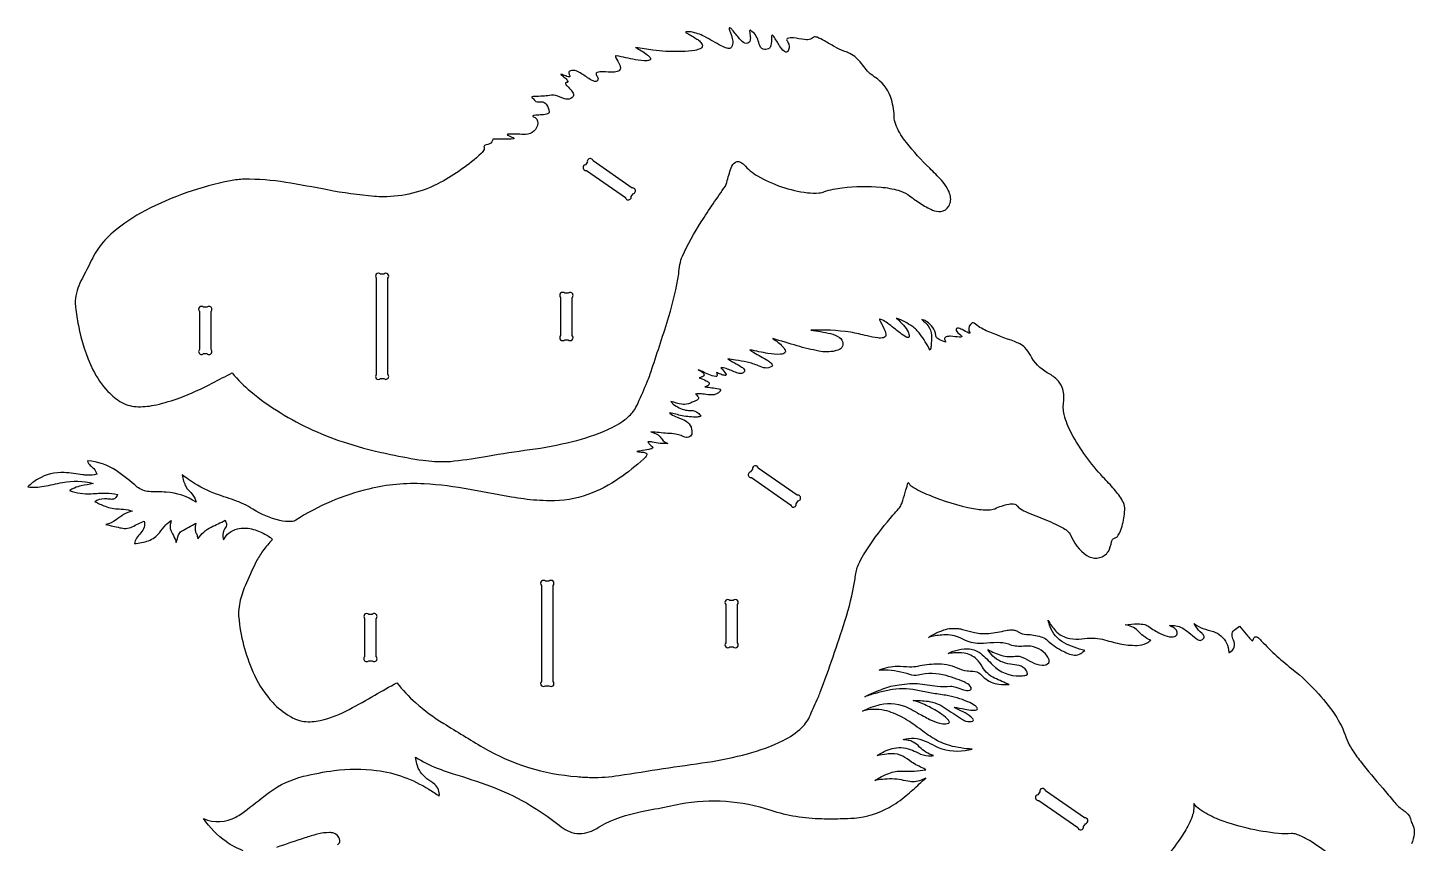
# Model space of a CAD drawing. Extents: x -354 to 404, y -248 to 385.
# Drawn here: x -59.7 to 298.9, y 174.3 to 385.1 of the extents above; entities that cross this region are included whole.
import ezdxf

# ---------------------------------------------------------------- set-up
doc = ezdxf.new("R2010")
doc.units = 0
doc.header["$MEASUREMENT"] = 0
doc.layers.get('0').update_dxf_attribs({"linetype": 'CONTINUOUS'})

msp = doc.modelspace()

# ---------------------------------------------------------------- linework, layer by layer
for points in [[(59.25, 354.93, 0.045765), (58.58, 354.73, 0.085392), (58.3, 354.54, 0.270084), (58.3, 354.3, -0.155524), (58.31, 353.68, -0.106179), (57.56, 352.6, -0.059849), (46.99, 345.09, -0.12135), (32.2, 341.41, -0.018777), (29.96, 341.51, -0.02375), (17.84, 343.18, 0.007388), (7, 345.15, 0.041253), (-3.69, 345.96, 0.04256), (-7.31, 345.55, 0.070776), (-29.28, 337.88, 0.054023), (-37.67, 332.27, 0.061178), (-41.62, 327.91, 0.035664), (-42.92, 325.66, -0.006169), (-45.98, 319.66, 0.10457), (-47.45, 314.5, 0.045088), (-47.38, 312.83, 0.009362), (-46.64, 308.14, 0.067318), (-42.91, 296.71, 0.069149), (-39.04, 291.11, 0.070385), (-35.38, 288.21, 0.124563), (-31.17, 287.15, 0.062804), (-26.46, 287.65, 0.03693), (-20.38, 289.47, 0.027852), (-11.99, 293.23, -0.002601), (-6.85, 295.89, 0.051242), (-2.03, 291.04, 0.037033), (5.59, 285.62, 0.063555), (22.96, 277.68, 0.027573), (34.13, 274.8, 0.018205), (42.49, 273.29, 0.037736), (48.55, 272.96, 0.019133), (50.61, 273.11, 0.014206), (59.22, 274.37, -0.010694), (70.16, 276.05, 0.025676), (81.17, 278.14, 0.041068), (90.3, 281.23, 0.05122), (94.72, 283.81, 0.059607), (96.91, 285.94, 0.066934), (98.15, 288.14, 0.005853), (100.51, 293.57, 0.020313), (101.72, 296.9, 0.004539), (106.12, 310.46, 0.033882), (108.65, 321.51, -0.009899), (108.97, 323.93, -0.058154), (109.62, 326.03, -0.0364), (114.48, 334.93, -0.014394), (120.75, 344.18, 0.068044), (120.97, 344.66, -0.011916), (122.04, 348.46, -0.100766), (123, 350.14, -0.334065), (124.64, 350.36, -0.093819), (125.51, 349.74, 0.073989), (129.04, 346.83, 0.099729), (141.95, 342.48, 0.047178), (144.97, 342.43, 0.056264), (146.33, 342.75, -0.056071), (150.95, 343.75, -0.052406), (161, 343.92, -0.040053), (165.46, 343.1, -0.06295), (167.95, 341.98, 0.009215), (171.11, 339.73, 0.041703), (174.28, 337.99, 0.111318), (176.47, 337.6, 0.24613), (178.51, 338.98, 0.210201), (178.86, 341.89, 0.072373), (178.19, 343.5, 0.049684), (176.62, 345.69, 0.020699), (173.59, 348.78, -0.032231), (167.54, 355.47, -0.057584), (165, 359.6, -0.067565), (164.43, 361.69, 0.063282), (163.7, 366.6, 0.149728), (160.07, 371.88, 0.017309), (158.43, 373.03, -0.050117), (157.53, 373.89), (155.59, 376.33, 0.100712), (152.53, 378.67, 0.029824), (151.37, 379.09, -0.040943), (149.04, 380.2, -0.004163), (146.33, 381.78, 0.046669), (144.43, 382.66, 0.152031), (143.55, 382.7, 0.127881), (143.12, 382.36, -0.116879), (142.77, 382.14, -0.102905), (141.2, 382.06, 0.00781), (138.31, 382.51, 0.118057), (136.8, 382.36, 0.452792), (136.62, 381.87, -0.041071), (137.11, 380.87, -0.236998), (136.86, 379.02, -0.392635), (136.18, 378.87, -0.074806), (135.92, 379.04, -0.070029), (134.74, 380.48, 0.013525), (133.22, 382.88, 0.066694), (132.88, 383.21, 0.363856), (132.74, 383.16, 0.087247), (132.67, 382.7, -0.064556), (132.49, 380.53, -0.125783), (132.15, 379.85, -0.111228), (131.9, 379.69, -0.13889), (130.54, 379.55, -0.206783), (129.83, 380.12, -0.046443), (129.25, 381.72, 0.172416), (127.26, 384.46, 0.592582), (127.01, 384.22, 0.011999), (127.18, 382.79, -0.11036), (127.03, 381.58, -0.408153), (125.79, 381.13, -0.107605), (124.41, 382.23, -0.005633), (122.49, 384.63, 0.089906), (121.91, 385.12, 0.400838), (121.71, 385.03, 0.122856), (121.8, 384.48, -0.069238), (122.65, 381.63, -0.148336), (122.34, 380.14, -0.244572), (121.65, 379.77, -0.078726), (121.19, 379.82, -0.059878), (119.67, 380.43, 0.004281), (115.36, 382.86, 0.080643), (111.78, 384.04, 0.060639), (110.54, 384.05, 0.516318), (110.48, 383.94, 0.100556), (110.61, 383.81, -0.007739), (113.1, 382.37, -0.023764), (114.03, 381.71, -0.091897), (114.73, 380.83, -0.403661), (114.34, 379.78, -0.085014), (112.86, 379.28, -0.035292), (109.45, 378.98, -0.011492), (105.35, 378.99, -0.023477), (101.98, 379.32, -0.00305), (97.52, 380.02, -0.03964), (100.4, 378.22, -0.030091), (101.07, 377.63, -0.07111), (101.36, 377.19, -0.438074), (101.14, 376.72, -0.093632), (100.47, 376.59, -0.045101), (97.44, 376.86, -0.009395), (92.51, 377.89, 0.225978), (92.29, 377.84, 0.200152), (92.39, 377.38, -0.042099), (93.43, 375.47, -0.101956), (93.56, 374.63, -0.259277), (93.01, 373.89, -0.104089), (91.75, 373.62, -0.019524), (88.99, 373.75, 0.088616), (87.55, 373.59, 0.45428), (87.32, 373.01, -0.02235), (87.73, 372.15, -0.612701), (86.94, 371.23, -0.086216), (86.06, 371.58, -0.005051), (83.51, 373.25, 0.055097), (82.11, 373.95, 0.145317), (80.66, 373.99, 0.11207), (80.33, 373.78, 0.185859), (80.24, 373.41, 0.065549), (80.47, 372.68, -0.192725), (80.47, 372.46, -0.222072), (80.39, 372.41, -0.080526), (80.03, 372.44, -0.004875), (78.8, 372.89, 0.091508), (78.19, 373.1), (78.18, 373.08, 0.033077), (79.14, 372.28, -0.06428), (79.91, 371.46, -0.399963), (79.79, 371, 0.073702), (79.38, 370.85, 0.277808), (79.42, 370.54, 0.086398), (79.78, 370.11, -0.014232), (81.05, 368.7, -0.180318), (81.43, 367.64, -0.205004), (81.1, 367.11, -0.219208), (79.47, 366.65, -0.066459), (78.81, 366.82), (77.4, 367.43, 0.161298), (75.23, 367.62, -0.034923), (73.56, 367.43, -0.012629), (71.27, 367.36, 0.084237), (70.68, 367.25, 0.492802), (70.69, 367.11, -0.076611), (71.47, 366.3, 0.175027), (72.06, 365.99, 0.079902), (73.11, 366.01, -0.231384), (74.39, 365.33, -0.15017), (75.17, 363.39, -0.109203), (75.08, 363.01, -0.162137), (74.49, 362.75, -0.044015), (72.89, 362.57, 0.004798), (71.25, 362.45, 0.062944), (70.9, 362.34), (70.88, 362.3, 0.211487), (71.05, 362.12, -0.37312), (72.19, 360.45, -0.400312), (69.06, 357.54, 0.001561), (65.13, 357.62, 0.028338), (64.47, 357.57, 0.234948), (64.32, 357.49, 0.13758), (64.47, 357.32, -0.01089), (65.85, 356.72, -0.093151), (66.03, 356.56, -0.401469), (65.99, 356.44, -0.085621), (65.82, 356.37, -0.041252), (63.88, 356.29, 0.006826), (60.56, 356.33), (60.56, 356.32, -0.283141), (59.73, 355.11, -0.062223)], [(84.79, 348.23), (94.87, 341.23, 1), (96.35, 341.49), (96.85, 342.22, 1), (96.59, 343.69), (86.5, 350.69, 1), (85.02, 350.43), (84.52, 349.71, 1)], [(30.43, 320.37), (30.43, 295.49, 1), (31.49, 294.43), (32.37, 294.43, 1), (33.43, 295.49), (33.43, 320.37, 1), (32.37, 321.43), (31.49, 321.43, 1)], [(78.11, 315.4), (78.11, 305.53, 1), (79.17, 304.47), (80.04, 304.47, 1), (81.11, 305.53), (81.11, 315.4, 1), (80.04, 316.47), (79.17, 316.47, 1)], [(-15.31, 311.81), (-15.31, 301.93, 1), (-14.25, 300.87), (-13.37, 300.87, 1), (-12.31, 301.93), (-12.31, 311.81, 1), (-13.37, 312.87), (-14.25, 312.87, 1)], [(97.86, 275.54, 0.01765), (99.35, 275.39, -0.083047), (100.21, 275.16, -0.375649), (100.39, 274.68, -0.108822), (99.6, 273.65, -0.029413), (93.29, 268.63, -0.061178), (85.17, 264.44, -0.088262), (75.28, 262.82, -0.034462), (68.6, 263.3, -0.00988), (65.42, 263.78), (54.59, 265.76, 0.029439), (42.84, 267.2, 0.07433), (28.52, 265.86, 0.087098), (9.6, 257.79, -0.107805), (8.47, 257.47, -0.072482), (5.44, 257.71, -0.083169), (-1.5, 260.67, 0.051413), (-6.36, 263, -0.01305), (-11.57, 264.79, -0.05714), (-18.17, 268.35, -0.010862), (-19.78, 269.5, 0.084035), (-18.8, 266.45, 0.084828), (-17.58, 264.94, -0.121548), (-16.33, 262.99, -0.040926), (-16.21, 262.45, 0.132627), (-23.94, 265.07, 0.006149), (-28.34, 265.18, -0.152205), (-31.4, 266.38, 0.025742), (-36.87, 270.63, 0.132101), (-44.27, 273.13, 0.14683), (-43.57, 271.97, -0.010952), (-42.67, 271.13, -0.109544), (-41.9, 269.73, -0.098304), (-44.33, 269.43, -0.026079), (-45.56, 269.54, 0.02559), (-50.3, 270.12, 0.152656), (-57.09, 268.43, 0.057033), (-59.74, 266.43, 0.07184), (-55.56, 266.58, 0.005383), (-50.72, 267.55, -0.108055), (-42.82, 267.32, -0.022149), (-45.92, 266.71, 0.054939), (-47.68, 266.12, 0.017868), (-48.93, 265.49, 0.099946), (-43.33, 264.63, -0.020417), (-39.51, 264.81, -0.054843), (-36.53, 264.42, -0.127435), (-37.14, 263.49, -0.154716), (-38.01, 263.19, -0.042023), (-39.25, 263.29, 0.135898), (-41.87, 262.91, 0.045196), (-42.41, 262.59, 0.015402), (-39.69, 261.41, 0.086552), (-36.12, 260.72, -0.02853), (-33.8, 260.44, -0.030218), (-32.76, 260.15, 0.092201), (-34.93, 259.24, 0.012182), (-36.9, 257.87, -0.097489), (-39.55, 256.69, 0.001872), (-35.94, 255.86, 0.046271), (-34.36, 255.67, 0.101332), (-32.7, 256.1, -0.014141), (-29.65, 257.57, -0.118694), (-29.65, 255.97, -0.100278), (-30.46, 254.52, 0.039345), (-31.61, 253.12, 0.099743), (-32.13, 251.74, 0.064327), (-28.5, 252.5, 0.13033), (-25.68, 254.53, -0.026601), (-24.05, 256.56, -0.069858), (-22.6, 257.7, 0.117293), (-22.88, 255.63, 0.090339), (-22.57, 254.76, -0.016754), (-21.61, 252.87, -0.047036), (-21.36, 252.06, -0.007849), (-20.71, 254.03, -0.161317), (-19.95, 254.96, -0.003536), (-16.22, 257.06, 0.11454), (-16.43, 255.19, 0.082027), (-16.12, 254.33, -0.024732), (-15.8, 253.45, -0.047016), (-15.71, 252.98, -0.127981), (-12.28, 256.04, 0.031193), (-8.7, 257.8, -0.100056), (-8.33, 256.82, -0.182431), (-8.72, 255.65, 0.190044), (-9.24, 253.46, 0.046811), (-9.09, 252.71, -0.22884), (-5.48, 255.57, -0.120494), (-1.82, 255.55, -0.066101), (1.61, 254.19, -0.014502), (2.88, 253.45, -0.092022), (3.55, 252.81, 0.024673), (1.08, 249.87, 0.038296), (-0.63, 247.11, 0.012444), (-3.5, 240.8, 0.043213), (-4.89, 236.56, 0.080094), (-5.09, 231.85, 0.078303), (-1.1, 217.74, 0.075992), (3.62, 210.67, 0.068794), (8.02, 207.13, 0.024706), (9.55, 206.34, 0.118126), (13.87, 205.72, 0.040982), (15.92, 206.03, 0.069539), (23.45, 208.88, 0.00617), (30.07, 212.57, -0.002561), (35.76, 215.79, 0.052301), (40.59, 210.63, 0.04448), (47.86, 205.24, 0.001777), (58.07, 199, 0.111888), (82.38, 191.5, 0.011711), (86.04, 191.29, 0.043792), (93.2, 191.81, -0.003277), (116.08, 195.24, 0.024857), (126.41, 197.39, 0.045516), (135.66, 200.81, 0.075518), (140.52, 204.2, 0.094162), (142.71, 207.45, -0.007569), (144.72, 211.98, 0.011841), (145.28, 213.32, 0.00842), (148.59, 222.49, 0.003798), (151.67, 231.73, 0.035024), (154.23, 242.21, 0.007881), (154.44, 243.99, -0.077883), (155.49, 247.06, -0.024608), (156.81, 249.38, -0.034388), (162.63, 257.38, -0.006311), (165.54, 260.76, 0.067531), (166.22, 261.82, 0.019254), (166.64, 262.93, 0.015085), (167.41, 265.64, -0.012002), (168.05, 267.57, 0.122394), (169.04, 266.5, 0.051584), (173.32, 264.32, 0.048953), (184.93, 260.8, 0.046076), (188.88, 260.46, 0.084431), (190.39, 260.78, -0.048405), (194.02, 261.98, -0.112977), (195.58, 261.97, -0.201127), (196.41, 261.3, 0.060267), (196.71, 260.97, 0.051245), (198.39, 260.03, 0.016775), (201.05, 258.95, -0.007083), (206.15, 256.79, -0.033971), (208.87, 255.3, -0.121555), (209.89, 254.23, 0.151862), (214.26, 248.67, 0.349199), (219.3, 249.11, 0.054214), (219.81, 249.75, 0.074047), (220.62, 252.22, -0.105201), (221.05, 252.98, -0.131615), (221.71, 253.29, 0.131162), (222.16, 253.62, 0.066959), (222.82, 254.78, 0.078626), (223.86, 258.86, 0.034123), (224.05, 260.97, 0.1358), (223.5, 262.75, 0.051246), (221.31, 265.79, 0.012534), (218.4, 268.95, -0.06291), (210.27, 280.24, -0.058346), (208.36, 285.11, -0.099086), (208.27, 288.62, 0.103753), (207.86, 292.14, 0.116919), (206.47, 294.21, 0.063367), (204.01, 295.93, -0.147917), (199.64, 300.45, 0.057846), (198.23, 302.42, 0.082299), (196.94, 303.37, 0.018825), (195.54, 303.98, -0.013667), (188.22, 306.79, -0.070166), (185.08, 308.76, 0.279584), (184.58, 308.8, 0.337705), (183.71, 306.79), (183.94, 306.33, -0.137021), (183.95, 306.17, -0.294462), (183.74, 306.2, -0.0505), (181.96, 307.08, 0.135048), (180.73, 307.44, 0.380433), (180.44, 307.1, 0.203012), (180.57, 306.58, 0.012223), (181.83, 305.43, -0.279154), (181.89, 305.23, -0.266862), (181.81, 305.17, -0.077412), (181.28, 305.13, 0.015618), (178.99, 305.34, 0.084383), (177.83, 305.21, 0.369443), (177.45, 304.58, 0.009055), (177.66, 303.87, -0.042889), (176.01, 304.49, -0.06075), (175.5, 304.86, -0.094619), (175.26, 305.23, -0.04884), (175.06, 306.17, 0.204825), (172.33, 309.4, 0.054023), (171.55, 309.65, -0.068146), (173.18, 308.03, -0.13977), (174.02, 305.64, -0.037042), (173.94, 302.83, -0.059965), (173.69, 301.77, 0.040213), (171.04, 305.98, 0.067193), (169.1, 307.9, 0.05733), (165.02, 310.03, -0.004586), (166.81, 308.22, -0.071132), (168.01, 306.49, -0.087223), (168.29, 305.37, -0.210267), (168.17, 305.05, -0.181614), (168.02, 305, -0.083505), (167.53, 305.16, -0.030799), (165.94, 306.21, -0.005578), (162.68, 308.75, 0.054343), (161.23, 309.58, 0.031047), (160.7, 309.76, 0.303669), (160.59, 309.72, 0.303669), (160.58, 309.62, -0.013291), (161.74, 307.38, -0.035452), (162.26, 305.9, -0.418375), (161.61, 304.98, -0.094139), (160.15, 304.93, -0.033226), (157.39, 305.47, 0.008896), (153.1, 306.4, 0.044225), (142.8, 306.94, -0.031803), (147.92, 306.03, -0.088983), (150.21, 305.04, -0.200095), (151.15, 303.55, -0.26575), (150.54, 302.15, -0.122586), (149.1, 301.56, -0.107483), (144.92, 301.53, -0.025718), (139.32, 302.88, 0.002583), (133, 304.75, -0.059548), (135.53, 302.71, -0.033576), (136.06, 302.05, -0.130224), (136.24, 301.4, -0.28517), (135.89, 300.93, -0.113288), (134.97, 300.69, -0.05069), (131.75, 300.91, -0.014931), (127.08, 301.86, 0.039856), (128.07, 301.17, -0.014217), (131.71, 299.05, -0.030608), (132.58, 298.39, -0.147068), (132.91, 297.83, -0.292635), (132.75, 297.54, -0.171862), (131.01, 297.16, -0.085533), (129.27, 297.69, 0.05968), (126.37, 298.63, 0.022366), (123.35, 299.18, -0.010951), (121.35, 299.52, 0.039813), (123.05, 298.49, -0.016282), (124.93, 297.41, -0.119726), (125.64, 296.69, -0.357061), (125.35, 295.89, -0.11107), (124.98, 295.73, -0.136921), (123.7, 295.93, 0.005217), (120.92, 297, 0.076795), (119.58, 297.23, -0.026095), (120.61, 296.02, -0.068845), (120.94, 295.47, -0.5124), (120.7, 295.22, -0.071328), (119.52, 295.53, 0.00999), (118.39, 295.98, -0.059868), (118.61, 295.38, -0.490615), (118.23, 294.93, -0.070582), (116.47, 295.44, -0.013494), (114.79, 296.23, 0.02499), (113.66, 296.71, -0.108111), (115.1, 295.74, -0.439882), (115, 295.01, -0.077658), (114.67, 294.83, 0.015682), (113.98, 294.61, -0.009452), (115.79, 293.87, -0.098133), (116.52, 293.29, -0.312432), (116.48, 292.83, -0.122421), (116.09, 292.51, -0.020118), (115.45, 292.24, -0.030814), (119, 291.78, -0.247196), (119.5, 291.39, -0.249123), (119.42, 291.12, -0.19784), (117.24, 290.18, -0.049988), (115.3, 290.36, 0.044824), (113.73, 290.5, 0.049556), (112.97, 290.42, -0.09315), (113.7, 289.69, -0.350084), (113.51, 288.96, -0.066439), (113.23, 288.76, -0.038632), (112.12, 288.32, -0.115483), (110.19, 287.73, -0.050933), (109.49, 287.77, -0.032011), (106.66, 288.52, 0.082858), (107.24, 287.84, 0.119383), (110.43, 286.28, 0.046208), (111.98, 286.17, -0.176906), (113.61, 285.55, -0.030645), (114.42, 284.7, -0.067123), (113.45, 284.48, -0.066685), (109.51, 284.82, -0.005513), (106.31, 285.56, 0.153889), (106.69, 285.19, 0.057842), (108.28, 284.45), (110.17, 283.67, -0.296108), (112.09, 280.35, -0.489621), (110.25, 279.26, -0.063653), (109.33, 279.66, 0.067642), (107.84, 280.06, 0.023287), (105.78, 280.25, -0.007783), (101.45, 280.65, -0.073618), (103.3, 279.85, -0.104716), (104.27, 278.84, 0.120615), (105.18, 277.97, 0.05159), (105.87, 277.66, -0.060479), (103.85, 277.66, -0.015883), (101.85, 277.98, 0.033163), (100.86, 278.1, 0.303377), (100.72, 278.02, 0.303377), (100.74, 277.86, 0.037652), (101.04, 277.51, 0.028635), (102.07, 276.64, -0.167251), (101.44, 276.23, -0.04756), (99.32, 275.81, 0.022912)], [(127.51, 268.81), (137.6, 261.8, 1), (139.07, 262.07), (139.58, 262.79, 1), (139.31, 264.27), (129.22, 271.27, 1), (127.75, 271.01), (127.25, 270.28, 1)], [(73.16, 240.95), (73.16, 216.07, 1), (74.22, 215.01), (75.1, 215.01, 1), (76.16, 216.07), (76.16, 240.95, 1), (75.1, 242.01), (74.22, 242.01, 1)], [(120.83, 235.98), (120.83, 226.1, 1), (121.89, 225.04), (122.77, 225.04, 1), (123.83, 226.1), (123.83, 235.98, 1), (122.77, 237.04), (121.89, 237.04, 1)], [(27.41, 232.39), (27.41, 222.51, 1), (28.47, 221.45), (29.35, 221.45, 1), (30.41, 222.51), (30.41, 232.39, 1), (29.35, 233.45), (28.47, 233.45, 1)], [(201.81, 185.35), (211.89, 178.34, 1), (213.37, 178.61), (213.87, 179.33, 1), (213.61, 180.81), (203.52, 187.81, 1), (202.04, 187.54), (201.54, 186.82, 1)]]:
    msp.add_lwpolyline(points, format="xyb", close=True)
for points in [[(-3.98, 172.34, -0.073814), (-8.44, 174.69, -0.089923), (-14.26, 180.63, 0.231402), (-5.91, 181.06, 0.046301), (-2.97, 182.99, -0.010595), (2.84, 187.51, -0.093483), (11.58, 191.59, -0.022408), (19.54, 193.1, -0.063593), (30.51, 193.12, -0.105366), (44, 188.25, -0.011739), (46.73, 186.43, 0.244852), (45.54, 189.48, 0.017076), (43.52, 190.96, -0.174603), (40.9, 194.85, -0.040088), (40.59, 196.56, 0.053484), (46.2, 193.69, 0.016946), (50.33, 192.25, -0.011275), (59.93, 189.05, -0.079761), (77.74, 178.93, 0.042669), (79.78, 177.56, 0.184617), (84.92, 177.04, 0.073079), (87.15, 177.92, 0.010143), (88.4, 178.7, -0.077466), (99, 182.46, -0.008294), (102.51, 183.13, -0.002048), (109.06, 184.45, -0.129787), (132.45, 182.79, 0.068698), (145.67, 180.63, 0.017049), (150.44, 180.64, 0.006651), (154.13, 180.78, 0.108482), (163.06, 183.54, 0.049659), (167.5, 186.6, 0.013223), (169.22, 188.08, 0.004931), (172.54, 191.14, -0.12232), (169.24, 190.15, -0.038295), (168.43, 190.2, -0.019785), (166.31, 190.64, 0.070803), (161.33, 190.79, 0.021199), (159.35, 190.5, -0.046135), (162.97, 192.34, -0.102521), (166.57, 192.91, 0.060237), (172.59, 193.29, 0.048051), (172.05, 193.62, -0.047651), (168.88, 195.27, 0.0388), (166.6, 196.79, 0.124115), (163.76, 197.43, 0.028349), (162.49, 197.33), (159.95, 196.95, -0.07817), (163.84, 198.75, -0.152169), (168.57, 198.53, -0.030845), (170.61, 197.63, 0.088928), (173.23, 196.85, 0.071439), (174.53, 196.93, -0.115922), (170.97, 199.15, 0.073118), (169.3, 200.45, 0.072571), (168.02, 200.88, 0.018274), (166.68, 201.07, -0.180739), (172.45, 200.69, -0.012361), (174.87, 199.47, 0.159025), (182.72, 198.28, 0.021987), (184.6, 198.64, -0.05908), (178.77, 199.51, -0.062738), (174.64, 201.32, -0.036683), (170.91, 203.93, 0.029221), (166.46, 206.85, 0.068833), (161.87, 208.63, 0.12348), (156.18, 208.44, -0.058484), (160.81, 210.14, -0.17112), (168.19, 209.21, -0.01834), (170.41, 207.99, 0.007839), (173.56, 206.31, 0.043634), (176.14, 205.3, 0.079402), (177.77, 205.15, 0.054508), (178.43, 205.28, 0.474546), (178.62, 205.79, 0.106137), (177.64, 206.89, 0.050727), (173.91, 209.29, 0.039084), (170.55, 210.8, 0.021841), (169.27, 211.18, -0.036845), (173.16, 210.97, -0.108252), (177.6, 209.24, 0.002804), (181.81, 206.4, 0.051985), (182.97, 205.84, 0.143367), (184.73, 205.88, 0.347744), (184.9, 206.19, 0.16424), (184.78, 206.45, 0.090236), (182.72, 208, 0.018122), (180.6, 209.05, -0.028444), (179.87, 209.43), (179.88, 209.45, -0.027185), (182.67, 208.93, 0.02939), (184.69, 208.65, 0.040727), (185.44, 208.67, 0.101553), (185.86, 208.86, 0.350812), (185.87, 209.27, 0.104903), (185.21, 209.91, 0.057569), (183.47, 210.85, 0.062917), (177.75, 212.52, -0.003756), (174.03, 213.09), (170.1, 213.87, 0.091707), (163.12, 213.85, 0.027574), (159.92, 213.12, 0.010133), (156.79, 212.17, -0.019345), (161.5, 214.21, -0.052311), (165.68, 215.27, -0.014005), (168.43, 215.58, -0.049983), (170.42, 215.54, 0.003046), (175.52, 214.91, 0.044691), (178.93, 214.87, -0.075203), (180.37, 214.65, -0.003986), (182.33, 213.96, 0.117913), (183.93, 213.82, 0.487541), (184.29, 214.52, 0.146335), (183.05, 215.7, 0.048946), (180.6, 216.73, 0.014104), (177.86, 217.62, 0.125144), (170.6, 217.74, -0.111025), (168.47, 217.87, 0.077233), (162.02, 219.05, 0.020813), (160.5, 219, -0.116459), (165.26, 220.07, -0.007046), (168.39, 219.92, 0.052828), (170.5, 220.1, -0.035822), (175.23, 220.68, -0.113588), (180.69, 219.61, 0.075337), (183.27, 218.84, 0.016658), (184.82, 218.78, -0.147693), (186.67, 218.05, -0.026124), (187.7, 217.08, 0.155137), (191.48, 215.39, 0.038), (194.15, 215.29, -0.004554), (190.37, 216.97, -0.154453), (187.24, 219.81, 0.071573), (185.65, 221.9, 0.152867), (182.51, 223.4, 0.05997), (179.86, 223.49, 0.014132), (178.35, 223.34, -0.145589), (183.9, 224.5, -0.132228), (186.76, 223.38, -0.032101), (189.84, 220.37, 0.209951), (196.97, 217.55, 0.030297), (198.2, 217.66, 0.140447), (198.84, 217.96, 0.178554), (198.86, 218.11, 0.130823), (198.6, 218.85, 0.202737), (196.71, 220.22, 0.004214), (194.47, 220.54, -0.053329), (191.9, 221.3, -0.099799), (189.95, 222.68, -0.016819), (188.58, 224.35, 0.050527), (192.2, 222.81, 0.110499), (195.68, 222.63, -0.123759), (197.69, 222.33, -0.018266), (200.08, 221.06, 0.087989), (202.66, 220.3, 0.239585), (204.38, 220.96, 0.143445), (204.53, 221.37, 0.134638), (203.97, 222.68, 0.230206), (198.98, 225.25, 0.042701), (197.45, 225.18, -0.112495), (194.03, 225.71, 0.083233), (191.01, 226.14, 0.019544), (187.52, 225.92, -0.112088), (183.24, 226.56, -0.008377), (181.05, 227.54, 0.115285), (176.73, 228.11, 0.043674), (173.27, 227.51, -0.052281), (177.24, 229.43, -0.116171), (180.99, 229.76, -0.027076), (182.11, 229.55), (185.21, 228.77, 0.084373), (188.86, 228.53, 0.028564), (193.31, 229.3, -0.031217), (194.6, 229.44, -0.046203), (195.57, 229.37, -0.105933), (196.5, 228.94, 0.155265), (198.59, 228.25, -0.087596), (202.31, 227.64, -0.10749), (203.8, 226.95, 0.072014), (207.72, 224.14, 0.015698), (209.32, 223.34, 0.075665), (211.07, 222.89, 0.169673), (212.66, 223.34, -0.012934), (213.68, 224.12, -0.067785), (208.33, 226.11, -0.182321), (204.75, 230.27, -0.02277), (204.23, 231.94, 0.061476), (206.11, 229.22, 0.157646), (209.87, 227.22, 0.082128), (212.94, 227.12, -0.032955), (215.74, 227.34, -0.05525), (218.28, 227.01, 0.015646), (222.73, 225.85, 0.056775), (227.21, 225.44, 0.086694), (229.67, 226.01, 0.088917), (230.82, 226.82, -0.109428), (228.83, 227.86, -0.01744), (227.43, 229.23, 0.150611), (224.12, 230.73, -0.028592), (227.41, 231.01, -0.05644), (229.2, 230.8, -0.07497), (230.26, 230.31, 0.03633), (233.22, 228.49, 0.05804), (235.61, 227.66, 0.127341), (236.93, 227.71, 0.481067), (237.44, 229.34, 0.101239), (236.74, 229.98, 0.009301), (235.62, 230.54, -0.163667), (238.85, 229.94, -0.043557), (240.61, 228.76, -0.015588), (242.54, 227.17, 0.152329), (243.53, 226.73, 0.214585), (244.33, 227.15, 0.073441), (244.58, 227.52, 0.192383), (244.54, 227.91, 0.090613), (244.03, 228.49, -0.058617), (242.39, 230.35, -0.031607), (241.97, 231.06, 0.077441), (244.25, 229.84, 0.014907), (247, 228.98, -0.118458), (248.87, 227.91, -0.212099), (250.95, 223.69), (250.99, 223.61, 0.299542), (251.06, 223.6, 0.453322), (252.18, 226.8, -0.130464), (251.8, 228.13, -0.19971), (252.35, 229.39, -0.062418), (253.71, 230.37), (255.86, 227.84, 0.0058), (256.82, 226.8, 0.13208), (257.07, 226.65, 0.31369), (257.2, 226.72, 0.020458), (257.5, 227.47, -0.349283), (257.89, 227.62, -0.324644), (258.34, 227.59, -0.027643), (259.37, 226.65, 0.043094), (267.73, 219.05, -0.072943), (278.41, 207.52, -0.06937), (281.31, 201.51, 0.064235), (283.82, 197.02, 0.014309), (284.99, 195.47, 0.012492), (290.77, 188.53, -0.004148), (293.64, 185.09, 0.061256), (295.86, 182.96, -0.009953), (296.78, 182.35, -0.163725), (298.15, 179.93, 0.033827), (298.61, 178.76, -0.140222), (298.9, 176.72, -0.067632), (298.25, 174.12, 0.014403)], [(276.26, 171.95, 0.030715), (271.17, 175.35, 0.046204), (268.39, 176.6, 0.070542), (267.16, 176.78, -0.055782), (263.82, 176.81, -0.069534), (247.78, 180.64, -0.054937), (243.45, 183.03, -0.062009), (241.87, 184.51, -0.11579), (241.47, 181.19, -0.057571), (239.57, 177.32, -0.014177), (238.3, 175.37, -0.001808), (234.48, 170.07, 0.048267)], [(20.38, 173.89, 0.234932), (20.99, 174.65, 0.35305), (19.4, 176.86, 0.069636), (18.34, 177.03, 0.068217), (15.16, 176.62, 0.011631), (11.93, 175.67, 0.003925), (4.57, 173.16, -0.047624)]]:
    msp.add_lwpolyline(points, format="xyb")

doc.saveas('drawing.dxf')
